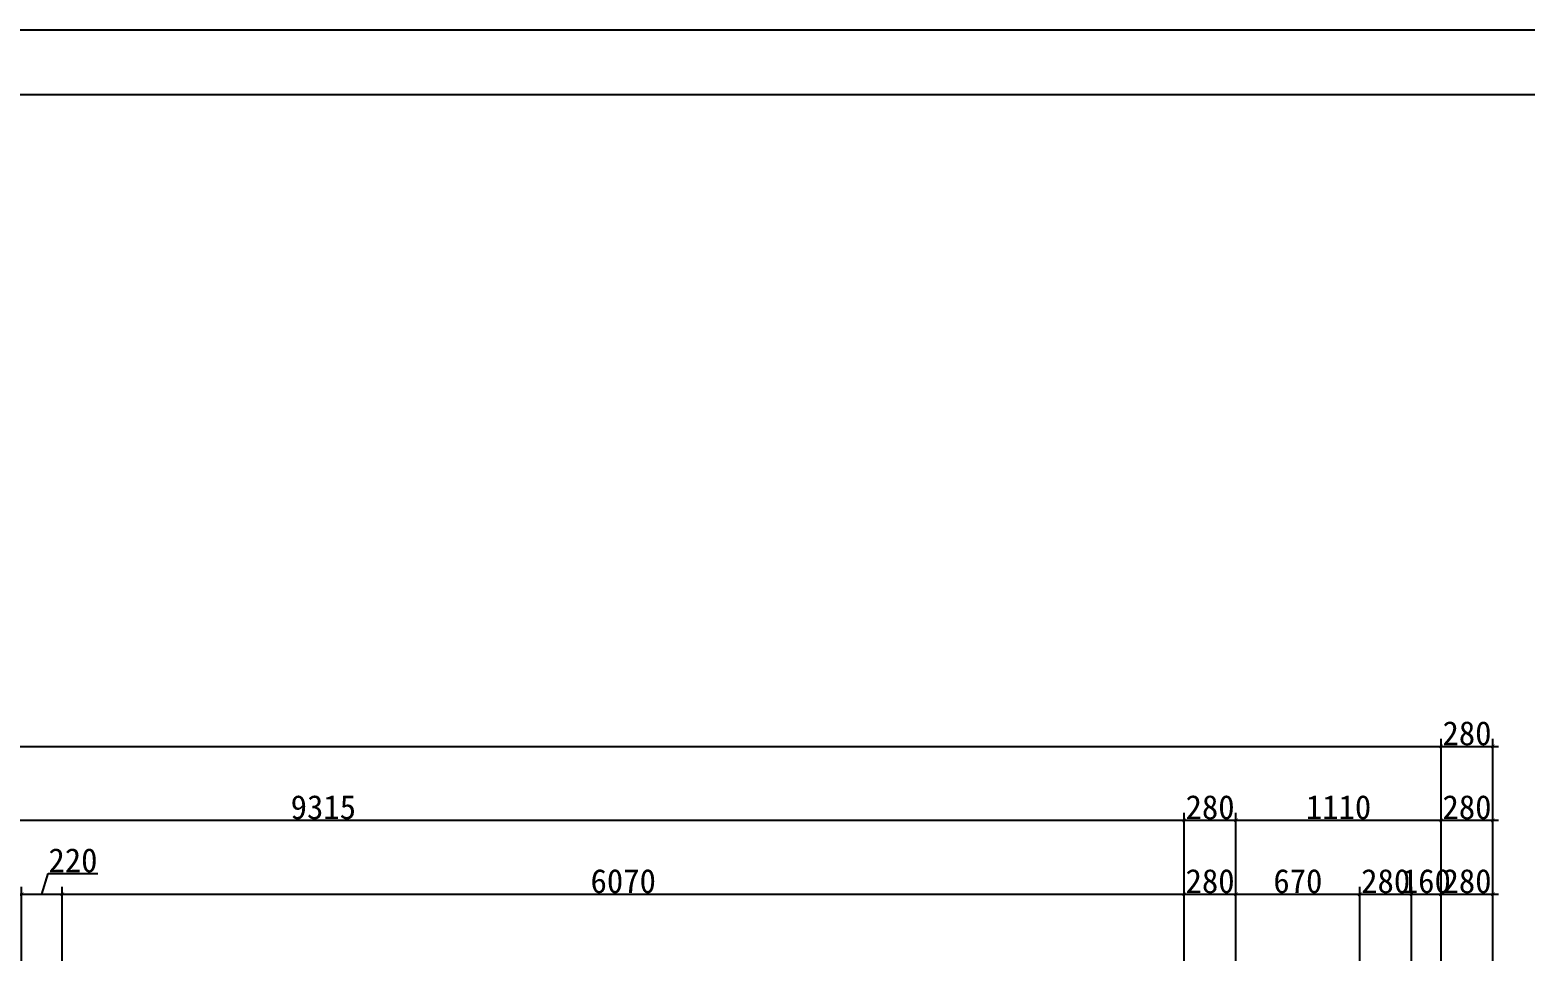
# Model space of a CAD drawing. Extents: x 13886 to 74789, y -750269 to -704302.
# Drawn here: x 60364 to 68454, y -709378 to -704302 of the extents above; entities that cross this region are included whole.
import ezdxf

# ---------------------------------------------------------------- set-up
doc = ezdxf.new("R2010")
doc.units = 0
doc.header["$LTSCALE"] = 10
doc.layers.get('0').update_dxf_attribs({"linetype": 'CONTINUOUS'})
doc.layers.get('DEFPOINTS').update_dxf_attribs({"linetype": 'CONTINUOUS'})
doc.layers.add('__A', color=14, linetype='CONTINUOUS')
doc.styles.get("Standard").update_dxf_attribs({"font": 'NSimSun.ttf'})
doc.dimstyles.get("Standard").update_dxf_attribs({"dimtxt": 0.18, "dimasz": 0.18, "dimexe": 0.18, "dimexo": 0.0625, "dimgap": 0.09, "dimtad": 0, "dimtih": 1, "dimtoh": 1, "dimdec": 4, "dimzin": 0, "dimtxsty": 'STANDARD', "dimcen": 0.09, "dimazin": 3, "dimtfac": 1, "dimtdec": 4, "dimtofl": 0, "dimtmove": 0, "dimatfit": 3, "dimtolj": 1, "dimtzin": 0})

# ---------------------------------------------------------------- blocks, each defined once
blk = doc.blocks.new('HTHJGJ')
at = {"layer": '__A', "ltscale": 150}
for p, q in [((13886.3, -729479.1), (43286.3, -729479.1)), ((15636.3, -729829.1), (42936.3, -729829.1))]:
    blk.add_line(p, q, dxfattribs=at)
blk = doc.blocks.new('_ARCHTICK')
at = {"color": 0, "linetype": 'BYBLOCK', "const_width": 0.15}
blk.add_lwpolyline([(-0.5, -0.5), (0.5, 0.5)], dxfattribs=at)
blk = doc.blocks.new('*D1002')
at = {"color": 250, "ltscale": 60}
for p, q in [((51164.4, -708178.2), (68029.4, -708178.2)), ((51194.4, -708538.2), (51194.4, -708138.2)), ((67999.4, -708538.2), (67999.4, -708138.2))]:
    blk.add_line(p, q, dxfattribs=at)
at = {"layer": 'DEFPOINTS', "color": 0, "ltscale": 60}
for p in [(67999.4, -708178.2), (51194.4, -708578.2), (67999.4, -708578.2)]:
    blk.add_point(p, dxfattribs=at)
at = {"color": 250, "ltscale": 60, "xscale": 20, "yscale": 20, "zscale": 20, "rotation": 180}
blk.add_blockref('_ARCHTICK', (51194.4, -708178.2), dxfattribs=at)
at = {"color": 250, "ltscale": 60, "xscale": 20, "yscale": 20, "zscale": 20}
blk.add_blockref('_ARCHTICK', (67999.4, -708178.2), dxfattribs=at)
at = {"color": 3, "ltscale": 60, "insert": (59596.9, -708108.2), "char_height": 130, "attachment_point": 5}
blk.add_mtext('\\A1;16805', dxfattribs=at)
blk = doc.blocks.new('*D1003')
at = {"color": 250, "ltscale": 60}
for p, q in [((67969.4, -708178.2), (68309.4, -708178.2)), ((67999.4, -708538.2), (67999.4, -708138.2)), ((68279.4, -708538.2), (68279.4, -708138.2))]:
    blk.add_line(p, q, dxfattribs=at)
at = {"layer": 'DEFPOINTS', "color": 0, "ltscale": 60}
for p in [(68279.4, -708178.2), (67999.4, -708578.2), (68279.4, -708578.2)]:
    blk.add_point(p, dxfattribs=at)
at = {"color": 250, "ltscale": 60, "xscale": 20, "yscale": 20, "zscale": 20, "rotation": 180}
blk.add_blockref('_ARCHTICK', (67999.4, -708178.2), dxfattribs=at)
at = {"color": 250, "ltscale": 60, "xscale": 20, "yscale": 20, "zscale": 20}
blk.add_blockref('_ARCHTICK', (68279.4, -708178.2), dxfattribs=at)
at = {"color": 3, "ltscale": 60, "insert": (68139.4, -708108.2), "char_height": 130, "attachment_point": 5}
blk.add_mtext('\\A1;280', dxfattribs=at)
blk = doc.blocks.new('*D1009')
at = {"color": 250, "ltscale": 60}
for p, q in [((57264.4, -708578.2), (66639.4, -708578.2)), ((57294.4, -708938.2), (57294.4, -708538.2)), ((66609.4, -708938.2), (66609.4, -708538.2))]:
    blk.add_line(p, q, dxfattribs=at)
at = {"layer": 'DEFPOINTS', "color": 0, "ltscale": 60}
for p in [(66609.4, -708578.2), (57294.4, -708978.2), (66609.4, -708978.2)]:
    blk.add_point(p, dxfattribs=at)
at = {"color": 250, "ltscale": 60, "xscale": 20, "yscale": 20, "zscale": 20, "rotation": 180}
blk.add_blockref('_ARCHTICK', (57294.4, -708578.2), dxfattribs=at)
at = {"color": 250, "ltscale": 60, "xscale": 20, "yscale": 20, "zscale": 20}
blk.add_blockref('_ARCHTICK', (66609.4, -708578.2), dxfattribs=at)
at = {"color": 3, "ltscale": 60, "insert": (61951.9, -708508.2), "char_height": 130, "attachment_point": 5}
blk.add_mtext('\\A1;9315', dxfattribs=at)
blk = doc.blocks.new('*D1010')
at = {"color": 250, "ltscale": 60}
for p, q in [((66579.4, -708578.2), (66919.4, -708578.2)), ((66609.4, -708938.2), (66609.4, -708538.2)), ((66889.4, -708938.2), (66889.4, -708538.2))]:
    blk.add_line(p, q, dxfattribs=at)
at = {"layer": 'DEFPOINTS', "color": 0, "ltscale": 60}
for p in [(66889.4, -708578.2), (66609.4, -708978.2), (66889.4, -708978.2)]:
    blk.add_point(p, dxfattribs=at)
at = {"color": 250, "ltscale": 60, "xscale": 20, "yscale": 20, "zscale": 20, "rotation": 180}
blk.add_blockref('_ARCHTICK', (66609.4, -708578.2), dxfattribs=at)
at = {"color": 250, "ltscale": 60, "xscale": 20, "yscale": 20, "zscale": 20}
blk.add_blockref('_ARCHTICK', (66889.4, -708578.2), dxfattribs=at)
at = {"color": 3, "ltscale": 60, "insert": (66749.4, -708508.2), "char_height": 130, "attachment_point": 5}
blk.add_mtext('\\A1;280', dxfattribs=at)
blk = doc.blocks.new('*D1011')
at = {"color": 250, "ltscale": 60}
for p, q in [((66859.4, -708578.2), (68029.4, -708578.2)), ((66889.4, -708938.2), (66889.4, -708538.2)), ((67999.4, -708938.2), (67999.4, -708538.2))]:
    blk.add_line(p, q, dxfattribs=at)
at = {"layer": 'DEFPOINTS', "color": 0, "ltscale": 60}
for p in [(67999.4, -708578.2), (66889.4, -708978.2), (67999.4, -708978.2)]:
    blk.add_point(p, dxfattribs=at)
at = {"color": 250, "ltscale": 60, "xscale": 20, "yscale": 20, "zscale": 20, "rotation": 180}
blk.add_blockref('_ARCHTICK', (66889.4, -708578.2), dxfattribs=at)
at = {"color": 250, "ltscale": 60, "xscale": 20, "yscale": 20, "zscale": 20}
blk.add_blockref('_ARCHTICK', (67999.4, -708578.2), dxfattribs=at)
at = {"color": 3, "ltscale": 60, "insert": (67444.4, -708508.2), "char_height": 130, "attachment_point": 5}
blk.add_mtext('\\A1;1110', dxfattribs=at)
blk = doc.blocks.new('*D1012')
at = {"color": 250, "ltscale": 60}
for p, q in [((67969.4, -708578.2), (68309.4, -708578.2)), ((67999.4, -708938.2), (67999.4, -708538.2)), ((68279.4, -708938.2), (68279.4, -708538.2))]:
    blk.add_line(p, q, dxfattribs=at)
at = {"layer": 'DEFPOINTS', "color": 0, "ltscale": 60}
for p in [(68279.4, -708578.2), (67999.4, -708978.2), (68279.4, -708978.2)]:
    blk.add_point(p, dxfattribs=at)
at = {"color": 250, "ltscale": 60, "xscale": 20, "yscale": 20, "zscale": 20, "rotation": 180}
blk.add_blockref('_ARCHTICK', (67999.4, -708578.2), dxfattribs=at)
at = {"color": 250, "ltscale": 60, "xscale": 20, "yscale": 20, "zscale": 20}
blk.add_blockref('_ARCHTICK', (68279.4, -708578.2), dxfattribs=at)
at = {"color": 3, "ltscale": 60, "insert": (68139.4, -708508.2), "char_height": 130, "attachment_point": 5}
blk.add_mtext('\\A1;280', dxfattribs=at)
blk = doc.blocks.new('*D1022')
at = {"color": 250, "ltscale": 60}
for p, q in [((60319.4, -709338.2), (60319.4, -708938.2)), ((60429.4, -708978.2), (60463.1, -708865.7)), ((60463.1, -708865.7), (60731.7, -708865.7)), ((60539.4, -709338.2), (60539.4, -708938.2)), ((60289.4, -708978.2), (60569.4, -708978.2))]:
    blk.add_line(p, q, dxfattribs=at)
at = {"layer": 'DEFPOINTS', "color": 0, "ltscale": 60}
for p in [(60539.4, -708978.2), (60319.4, -709378.2), (60539.4, -709378.2)]:
    blk.add_point(p, dxfattribs=at)
at = {"color": 250, "ltscale": 60, "xscale": 20, "yscale": 20, "zscale": 20, "rotation": 180}
blk.add_blockref('_ARCHTICK', (60319.4, -708978.2), dxfattribs=at)
at = {"color": 250, "ltscale": 60, "xscale": 20, "yscale": 20, "zscale": 20}
blk.add_blockref('_ARCHTICK', (60539.4, -708978.2), dxfattribs=at)
at = {"color": 3, "ltscale": 60, "insert": (60597.4, -708795.7), "char_height": 130, "attachment_point": 5}
blk.add_mtext('\\A1;220', dxfattribs=at)
blk = doc.blocks.new('*D1023')
at = {"color": 250, "ltscale": 60}
for p, q in [((60539.4, -709338.2), (60539.4, -708938.2)), ((66609.4, -709338.2), (66609.4, -708938.2)), ((60509.4, -708978.2), (66639.4, -708978.2))]:
    blk.add_line(p, q, dxfattribs=at)
at = {"layer": 'DEFPOINTS', "color": 0, "ltscale": 60}
for p in [(66609.4, -708978.2), (60539.4, -709378.2), (66609.4, -709378.2)]:
    blk.add_point(p, dxfattribs=at)
at = {"color": 250, "ltscale": 60, "xscale": 20, "yscale": 20, "zscale": 20, "rotation": 180}
blk.add_blockref('_ARCHTICK', (60539.4, -708978.2), dxfattribs=at)
at = {"color": 250, "ltscale": 60, "xscale": 20, "yscale": 20, "zscale": 20}
blk.add_blockref('_ARCHTICK', (66609.4, -708978.2), dxfattribs=at)
at = {"color": 3, "ltscale": 60, "insert": (63574.4, -708908.2), "char_height": 130, "attachment_point": 5}
blk.add_mtext('\\A1;6070', dxfattribs=at)
blk = doc.blocks.new('*D1024')
at = {"color": 250, "ltscale": 60}
for p, q in [((66609.4, -709338.2), (66609.4, -708938.2)), ((66889.4, -709338.2), (66889.4, -708938.2)), ((66579.4, -708978.2), (66919.4, -708978.2))]:
    blk.add_line(p, q, dxfattribs=at)
at = {"layer": 'DEFPOINTS', "color": 0, "ltscale": 60}
for p in [(66889.4, -708978.2), (66609.4, -709378.2), (66889.4, -709378.2)]:
    blk.add_point(p, dxfattribs=at)
at = {"color": 250, "ltscale": 60, "xscale": 20, "yscale": 20, "zscale": 20, "rotation": 180}
blk.add_blockref('_ARCHTICK', (66609.4, -708978.2), dxfattribs=at)
at = {"color": 250, "ltscale": 60, "xscale": 20, "yscale": 20, "zscale": 20}
blk.add_blockref('_ARCHTICK', (66889.4, -708978.2), dxfattribs=at)
at = {"color": 3, "ltscale": 60, "insert": (66749.4, -708908.2), "char_height": 130, "attachment_point": 5}
blk.add_mtext('\\A1;280', dxfattribs=at)
blk = doc.blocks.new('*D1025')
at = {"color": 250, "ltscale": 60}
for p, q in [((66889.4, -709338.2), (66889.4, -708938.2)), ((67559.4, -709338.2), (67559.4, -708938.2)), ((66859.4, -708978.2), (67589.4, -708978.2))]:
    blk.add_line(p, q, dxfattribs=at)
at = {"layer": 'DEFPOINTS', "color": 0, "ltscale": 60}
for p in [(67559.4, -708978.2), (66889.4, -709378.2), (67559.4, -709378.2)]:
    blk.add_point(p, dxfattribs=at)
at = {"color": 250, "ltscale": 60, "xscale": 20, "yscale": 20, "zscale": 20, "rotation": 180}
blk.add_blockref('_ARCHTICK', (66889.4, -708978.2), dxfattribs=at)
at = {"color": 250, "ltscale": 60, "xscale": 20, "yscale": 20, "zscale": 20}
blk.add_blockref('_ARCHTICK', (67559.4, -708978.2), dxfattribs=at)
at = {"color": 3, "ltscale": 60, "insert": (67224.4, -708908.2), "char_height": 130, "attachment_point": 5}
blk.add_mtext('\\A1;670', dxfattribs=at)
blk = doc.blocks.new('*D1026')
at = {"color": 250, "ltscale": 60}
for p, q in [((67559.4, -709338.2), (67559.4, -708938.2)), ((67839.4, -709338.2), (67839.4, -708938.2)), ((67529.4, -708978.2), (67869.4, -708978.2))]:
    blk.add_line(p, q, dxfattribs=at)
at = {"layer": 'DEFPOINTS', "color": 0, "ltscale": 60}
for p in [(67839.4, -708978.2), (67559.4, -709378.2), (67839.4, -709378.2)]:
    blk.add_point(p, dxfattribs=at)
at = {"color": 250, "ltscale": 60, "xscale": 20, "yscale": 20, "zscale": 20, "rotation": 180}
blk.add_blockref('_ARCHTICK', (67559.4, -708978.2), dxfattribs=at)
at = {"color": 250, "ltscale": 60, "xscale": 20, "yscale": 20, "zscale": 20}
blk.add_blockref('_ARCHTICK', (67839.4, -708978.2), dxfattribs=at)
at = {"color": 3, "ltscale": 60, "insert": (67699.4, -708908.2), "char_height": 130, "attachment_point": 5}
blk.add_mtext('\\A1;280', dxfattribs=at)
blk = doc.blocks.new('*D1027')
at = {"color": 250, "ltscale": 60}
for p, q in [((67839.4, -709338.2), (67839.4, -708938.2)), ((67999.4, -709338.2), (67999.4, -708938.2)), ((67809.4, -708978.2), (68029.4, -708978.2))]:
    blk.add_line(p, q, dxfattribs=at)
at = {"layer": 'DEFPOINTS', "color": 0, "ltscale": 60}
for p in [(67999.4, -708978.2), (67839.4, -709378.2), (67999.4, -709378.2)]:
    blk.add_point(p, dxfattribs=at)
at = {"color": 250, "ltscale": 60, "xscale": 20, "yscale": 20, "zscale": 20, "rotation": 180}
blk.add_blockref('_ARCHTICK', (67839.4, -708978.2), dxfattribs=at)
at = {"color": 250, "ltscale": 60, "xscale": 20, "yscale": 20, "zscale": 20}
blk.add_blockref('_ARCHTICK', (67999.4, -708978.2), dxfattribs=at)
at = {"color": 3, "ltscale": 60, "insert": (67919.4, -708908.2), "char_height": 130, "attachment_point": 5}
blk.add_mtext('\\A1;160', dxfattribs=at)
blk = doc.blocks.new('*D1028')
at = {"color": 250, "ltscale": 60}
for p, q in [((67999.4, -709338.2), (67999.4, -708938.2)), ((68279.4, -709338.2), (68279.4, -708938.2)), ((67969.4, -708978.2), (68309.4, -708978.2))]:
    blk.add_line(p, q, dxfattribs=at)
at = {"layer": 'DEFPOINTS', "color": 0, "ltscale": 60}
for p in [(68279.4, -708978.2), (67999.4, -709378.2), (68279.4, -709378.2)]:
    blk.add_point(p, dxfattribs=at)
at = {"color": 250, "ltscale": 60, "xscale": 20, "yscale": 20, "zscale": 20, "rotation": 180}
blk.add_blockref('_ARCHTICK', (67999.4, -708978.2), dxfattribs=at)
at = {"color": 250, "ltscale": 60, "xscale": 20, "yscale": 20, "zscale": 20}
blk.add_blockref('_ARCHTICK', (68279.4, -708978.2), dxfattribs=at)
at = {"color": 3, "ltscale": 60, "insert": (68139.4, -708908.2), "char_height": 130, "attachment_point": 5}
blk.add_mtext('\\A1;280', dxfattribs=at)

msp = doc.modelspace()

# ---------------------------------------------------------------- block references
msp.add_blockref('HTHJGJ', (31502.5, 25177.6))

# ---------------------------------------------------------------- dimensions: what is measured, and where the dimension line sits
at = {"ltscale": 60}
for base, p1, p2, picture, middle in [((67999.4, -708178.2), (51194.4, -708578.2), (67999.4, -708578.2), '*D1002', (59596.9, -708108.2)), ((68279.4, -708178.2), (67999.4, -708578.2), (68279.4, -708578.2), '*D1003', (68139.4, -708108.2)), ((66609.4, -708578.2), (57294.4, -708978.2), (66609.4, -708978.2), '*D1009', (61951.9, -708508.2)), ((66889.4, -708578.2), (66609.4, -708978.2), (66889.4, -708978.2), '*D1010', (66749.4, -708508.2)), ((67999.4, -708578.2), (66889.4, -708978.2), (67999.4, -708978.2), '*D1011', (67444.4, -708508.2)), ((68279.4, -708578.2), (67999.4, -708978.2), (68279.4, -708978.2), '*D1012', (68139.4, -708508.2)), ((60539.4, -708978.2), (60319.4, -709378.2), (60539.4, -709378.2), '*D1022', (60468.1, -708795.7)), ((66609.4, -708978.2), (60539.4, -709378.2), (66609.4, -709378.2), '*D1023', (63574.4, -708908.2)), ((66889.4, -708978.2), (66609.4, -709378.2), (66889.4, -709378.2), '*D1024', (66749.4, -708908.2)), ((67559.4, -708978.2), (66889.4, -709378.2), (67559.4, -709378.2), '*D1025', (67224.4, -708908.2)), ((67839.4, -708978.2), (67559.4, -709378.2), (67839.4, -709378.2), '*D1026', (67699.4, -708908.2)), ((68279.4, -708978.2), (67999.4, -709378.2), (68279.4, -709378.2), '*D1028', (68139.4, -708908.2))]:
    dim = msp.add_linear_dim(base=base, p1=p1, p2=p2, dimstyle='STANDARD', override={"dimtxt": 130, "dimasz": 20, "dimexe": 40, "dimexo": 40, "dimgap": 5, "dimtad": 1, "dimtih": 0, "dimtoh": 0, "dimdec": 0, "dimrnd": 5, "dimblk1": 'ARCHTICK', "dimblk2": 'ARCHTICK', "dimsah": 1, "dimdle": 30, "dimclrd": 250, "dimclre": 250, "dimclrt": 3, "dimtdec": 0, "dimtmove": 1, "dimldrblk": 'ARCHTICK', "dimfxl": 15, "dimarcsym": 1}, dxfattribs=at)
    dim.commit()
    dim.dimension.update_dxf_attribs({"geometry": picture, "text_midpoint": middle})
dim = msp.add_linear_dim(base=(67999.4, -708978.2), p1=(67839.4, -709378.2), p2=(67999.4, -709378.2), dimstyle='STANDARD', override={"dimtxt": 130, "dimasz": 20, "dimexe": 40, "dimexo": 40, "dimgap": 5, "dimtad": 1, "dimtih": 0, "dimtoh": 0, "dimdec": 0, "dimrnd": 5, "dimblk1": 'ARCHTICK', "dimblk2": 'ARCHTICK', "dimsah": 1, "dimdle": 30, "dimclrd": 250, "dimclre": 250, "dimclrt": 3, "dimtdec": 0, "dimtmove": 1, "dimldrblk": 'ARCHTICK', "dimfxl": 15, "dimarcsym": 1}, dxfattribs=at)
dim.commit()
dim.dimension.update_dxf_attribs({"geometry": '*D1027', "text_midpoint": (67919.4, -708978.2), "dimtype": 160})

doc.saveas('drawing.dxf')
